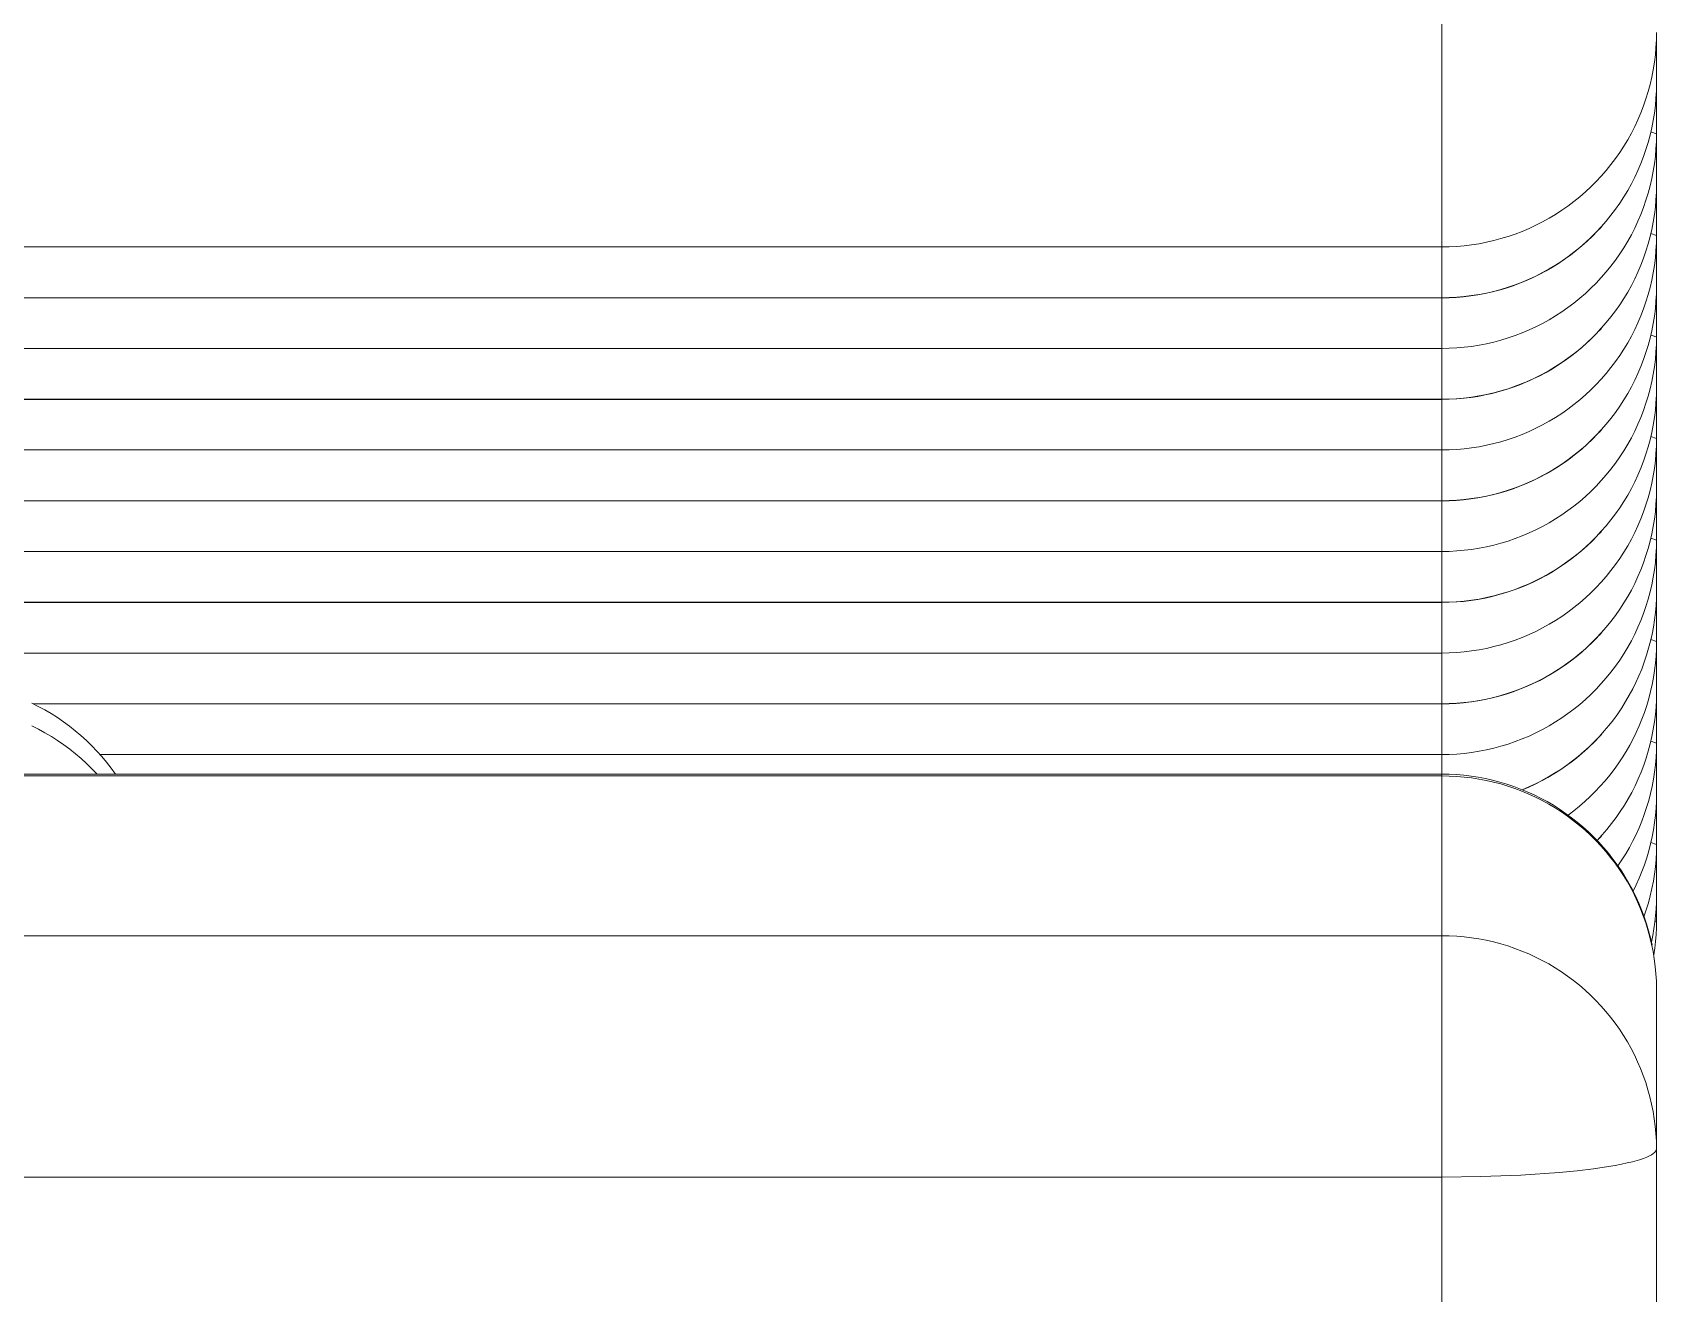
# Model space of a CAD drawing. Header units: inches. Extents: x -16 to 183, y -17 to 123.
# Drawn here: x 61.694 to 63.182, y 120.677 to 121.833 of the extents above; entities that cross this region are included whole.
import ezdxf

# ---------------------------------------------------------------- set-up
doc = ezdxf.new("R2010")
doc.units = ezdxf.units.IN
doc.layers.add('ZANO_R', color=7, linetype='Continuous', lineweight=0)

msp = doc.modelspace()

# ---------------------------------------------------------------- linework, layer by layer
at = {"layer": 'ZANO_R'}
for p, q in [((62.98564, 121.6365), (62.98564, 121.84149)), ((63.18237, 121.82631), (63.18201, 121.81945)), ((63.18249, 121.83318), (63.18237, 121.82631)), ((63.18249, 121.82881), (63.18249, 121.78663)), ((63.18141, 121.81261), (63.18057, 121.8058)), ((63.18201, 121.81945), (63.18141, 121.81261)), ((63.17949, 121.79901), (63.17818, 121.79227)), ((63.18057, 121.8058), (63.17949, 121.79901)), ((63.17485, 121.77895), (63.17284, 121.77238)), ((63.17663, 121.78558), (63.17485, 121.77895)), ((63.17818, 121.79227), (63.17663, 121.78558)), ((63.18237, 121.77976), (63.18201, 121.7729)), ((63.18249, 121.78663), (63.18237, 121.77976)), ((63.18249, 121.74026), (63.18249, 121.78226)), ((63.18249, 121.78198), (63.18249, 121.74026)), ((63.1706, 121.76589), (63.16813, 121.75948)), ((63.17284, 121.77238), (63.1706, 121.76589)), ((63.18141, 121.76606), (63.18057, 121.75925)), ((63.18201, 121.7729), (63.18141, 121.76606)), ((63.16545, 121.75316), (63.16254, 121.74693)), ((63.16813, 121.75948), (63.16545, 121.75316)), ((63.17949, 121.75246), (63.17818, 121.74572)), ((63.18057, 121.75925), (63.17949, 121.75246)), ((63.15609, 121.73481), (63.15255, 121.72892)), ((63.15942, 121.74082), (63.15609, 121.73481)), ((63.16254, 121.74693), (63.15942, 121.74082)), ((63.17663, 121.73903), (63.17485, 121.7324)), ((63.17818, 121.74572), (63.17663, 121.73903)), ((63.18249, 121.74008), (63.17735, 121.74197)), ((63.18249, 121.74008), (63.18237, 121.73321)), ((63.18249, 121.73571), (63.18249, 121.69353)), ((63.14881, 121.72317), (63.14486, 121.71754)), ((63.15255, 121.72892), (63.14881, 121.72317)), ((63.1706, 121.71934), (63.16813, 121.71293)), ((63.17284, 121.72583), (63.1706, 121.71934)), ((63.17485, 121.7324), (63.17284, 121.72583)), ((63.18141, 121.71951), (63.18057, 121.7127)), ((63.18201, 121.72635), (63.18141, 121.71951)), ((63.18237, 121.73321), (63.18201, 121.72635)), ((63.1364, 121.70672), (63.13189, 121.70154)), ((63.14073, 121.71206), (63.1364, 121.70672)), ((63.14486, 121.71754), (63.14073, 121.71206)), ((63.16545, 121.70661), (63.16254, 121.70038)), ((63.16813, 121.71293), (63.16545, 121.70661)), ((63.17949, 121.70591), (63.17818, 121.69917)), ((63.18057, 121.7127), (63.17949, 121.70591)), ((63.12235, 121.69167), (63.11733, 121.68699)), ((63.12721, 121.69652), (63.12235, 121.69167)), ((63.13189, 121.70154), (63.12721, 121.69652)), ((63.15942, 121.69427), (63.15609, 121.68826)), ((63.16254, 121.70038), (63.15942, 121.69427)), ((63.17663, 121.69248), (63.17485, 121.68585)), ((63.17818, 121.69917), (63.17663, 121.69248)), ((63.18249, 121.69353), (63.18237, 121.68666)), ((63.18249, 121.68916), (63.18249, 121.64716)), ((63.1068, 121.67816), (63.10131, 121.67403)), ((63.11214, 121.68248), (63.1068, 121.67816)), ((63.11733, 121.68699), (63.11214, 121.68248)), ((63.14881, 121.67662), (63.14486, 121.67099)), ((63.15255, 121.68237), (63.14881, 121.67662)), ((63.15609, 121.68826), (63.15255, 121.68237)), ((63.17284, 121.67928), (63.1706, 121.67279)), ((63.17485, 121.68585), (63.17284, 121.67928)), ((63.18201, 121.6798), (63.18141, 121.67296)), ((63.18237, 121.68666), (63.18201, 121.6798)), ((63.18249, 121.68888), (63.18249, 121.64716)), ((63.07803, 121.6595), (63.07191, 121.65638)), ((63.08404, 121.66282), (63.07803, 121.6595)), ((63.08992, 121.66636), (63.08404, 121.66282)), ((63.09569, 121.67009), (63.08992, 121.66636)), ((63.10131, 121.67403), (63.09569, 121.67009)), ((63.1364, 121.66017), (63.13189, 121.65499)), ((63.14073, 121.66551), (63.1364, 121.66017)), ((63.14486, 121.67099), (63.14073, 121.66551)), ((63.16545, 121.66006), (63.16254, 121.65383)), ((63.16813, 121.66638), (63.16545, 121.66006)), ((63.1706, 121.67279), (63.16813, 121.66638)), ((63.17949, 121.65936), (63.17818, 121.65262)), ((63.18057, 121.66615), (63.17949, 121.65936)), ((63.18141, 121.67296), (63.18057, 121.66615)), ((63.04645, 121.64611), (63.03988, 121.6441)), ((63.05294, 121.64834), (63.04645, 121.64611)), ((63.05936, 121.6508), (63.05294, 121.64834)), ((63.06568, 121.65348), (63.05936, 121.6508)), ((63.07191, 121.65638), (63.06568, 121.65348)), ((63.12235, 121.64512), (63.11733, 121.64044)), ((63.12379, 121.6464), (63.11897, 121.64181)), ((63.12721, 121.64997), (63.12235, 121.64512)), ((63.12845, 121.65115), (63.12379, 121.6464)), ((63.13189, 121.65499), (63.12721, 121.64997)), ((63.13191, 121.65489), (63.1298, 121.65258)), ((63.15942, 121.64772), (63.15609, 121.64171)), ((63.16254, 121.65383), (63.15942, 121.64772)), ((63.17663, 121.64593), (63.17485, 121.6393)), ((63.17818, 121.65262), (63.17663, 121.64593)), ((63.18249, 121.64698), (63.17735, 121.64887)), ((63.18249, 121.64698), (63.18237, 121.64011)), ((62.98564, 121.6365), (-7.48676, 121.6365)), ((62.99251, 121.63662), (62.98564, 121.6365)), ((62.98564, 121.58995), (62.98564, 121.6365)), ((62.99937, 121.63698), (62.99251, 121.63662)), ((63.00621, 121.63757), (62.99937, 121.63698)), ((63.01303, 121.63841), (63.00621, 121.63757)), ((63.01981, 121.63948), (63.01303, 121.63841)), ((63.02655, 121.64079), (63.01981, 121.63948)), ((63.03325, 121.64233), (63.02655, 121.64079)), ((63.03988, 121.6441), (63.03325, 121.64233)), ((63.1068, 121.63161), (63.10131, 121.62748)), ((63.10888, 121.63313), (63.10361, 121.62905)), ((63.11214, 121.63593), (63.1068, 121.63161)), ((63.114, 121.63738), (63.10888, 121.63313)), ((63.11733, 121.64044), (63.11214, 121.63593)), ((63.11897, 121.64181), (63.114, 121.63738)), ((63.14881, 121.63007), (63.14486, 121.62444)), ((63.15255, 121.63582), (63.14881, 121.63007)), ((63.15609, 121.64171), (63.15255, 121.63582)), ((63.17284, 121.63273), (63.1706, 121.62624)), ((63.17485, 121.6393), (63.17284, 121.63273)), ((63.18201, 121.63325), (63.18141, 121.62641)), ((63.18237, 121.64011), (63.18201, 121.63325)), ((63.18249, 121.64261), (63.18249, 121.60043)), ((63.08404, 121.61627), (63.07803, 121.61295)), ((63.08705, 121.61791), (63.08128, 121.61457)), ((63.08992, 121.61981), (63.08404, 121.61627)), ((63.09269, 121.62143), (63.08705, 121.61791)), ((63.09569, 121.62354), (63.08992, 121.61981)), ((63.09822, 121.62515), (63.09269, 121.62143)), ((63.10131, 121.62748), (63.09569, 121.62354)), ((63.10361, 121.62905), (63.09822, 121.62515)), ((63.14073, 121.61896), (63.1364, 121.61362)), ((63.14486, 121.62444), (63.14073, 121.61896)), ((63.16813, 121.61983), (63.16545, 121.61351)), ((63.1706, 121.62624), (63.16813, 121.61983)), ((63.18057, 121.6196), (63.17949, 121.61281)), ((63.18141, 121.62641), (63.18057, 121.6196)), ((63.05096, 121.60093), (63.04464, 121.59883)), ((63.05294, 121.60179), (63.04645, 121.59956)), ((63.0572, 121.60325), (63.05096, 121.60093)), ((63.05936, 121.60425), (63.05294, 121.60179)), ((63.06336, 121.60577), (63.0572, 121.60325)), ((63.06568, 121.60693), (63.05936, 121.60425)), ((63.06943, 121.6085), (63.06336, 121.60577)), ((63.07191, 121.60983), (63.06568, 121.60693)), ((63.07541, 121.61144), (63.06943, 121.6085)), ((63.07803, 121.61295), (63.07191, 121.60983)), ((63.08128, 121.61457), (63.07541, 121.61144)), ((63.12721, 121.60342), (63.12235, 121.59857)), ((63.13189, 121.60844), (63.12721, 121.60342)), ((63.1364, 121.61362), (63.13189, 121.60844)), ((63.15942, 121.60117), (63.15609, 121.59516)), ((63.16254, 121.60728), (63.15942, 121.60117)), ((63.16545, 121.61351), (63.16254, 121.60728)), ((63.17818, 121.60607), (63.17663, 121.59938)), ((63.17949, 121.61281), (63.17818, 121.60607)), ((63.18249, 121.60043), (63.18237, 121.59356)), ((60.82029, 121.58995), (62.98564, 121.58995)), ((62.98564, 121.58978), (60.82029, 121.58978)), ((62.99251, 121.59007), (62.98564, 121.58995)), ((62.98564, 121.58995), (62.98564, 121.58984)), ((62.9923, 121.58989), (62.98564, 121.58978)), ((62.98564, 121.5434), (62.98564, 121.58984)), ((62.99895, 121.59023), (62.9923, 121.58989)), ((62.99937, 121.59043), (62.99251, 121.59007)), ((63.00558, 121.59079), (62.99895, 121.59023)), ((63.00621, 121.59102), (62.99937, 121.59043)), ((63.01219, 121.59158), (63.00558, 121.59079)), ((63.01303, 121.59186), (63.00621, 121.59102)), ((63.01877, 121.59259), (63.01219, 121.59158)), ((63.01981, 121.59293), (63.01303, 121.59186)), ((63.02532, 121.59382), (63.01877, 121.59259)), ((63.02655, 121.59424), (63.01981, 121.59293)), ((63.03181, 121.59527), (63.02532, 121.59382)), ((63.03325, 121.59578), (63.02655, 121.59424)), ((63.03826, 121.59694), (63.03181, 121.59527)), ((63.03988, 121.59755), (63.03325, 121.59578)), ((63.04464, 121.59883), (63.03826, 121.59694)), ((63.04645, 121.59956), (63.03988, 121.59755)), ((63.1068, 121.58506), (63.10131, 121.58093)), ((63.11214, 121.58938), (63.1068, 121.58506)), ((63.11733, 121.59389), (63.11214, 121.58938)), ((63.12235, 121.59857), (63.11733, 121.59389)), ((63.15255, 121.58927), (63.14881, 121.58352)), ((63.15609, 121.59516), (63.15255, 121.58927)), ((63.17284, 121.58618), (63.1706, 121.57969)), ((63.17485, 121.59275), (63.17284, 121.58618)), ((63.17663, 121.59938), (63.17485, 121.59275)), ((63.18201, 121.5867), (63.18141, 121.57986)), ((63.18237, 121.59356), (63.18201, 121.5867)), ((63.18249, 121.59606), (63.18249, 121.55406)), ((63.18249, 121.59578), (63.18249, 121.55406)), ((63.08992, 121.57326), (63.08404, 121.56972)), ((63.09569, 121.57699), (63.08992, 121.57326)), ((63.10131, 121.58093), (63.09569, 121.57699)), ((63.14073, 121.57241), (63.1364, 121.56707)), ((63.14486, 121.57789), (63.14073, 121.57241)), ((63.14881, 121.58352), (63.14486, 121.57789)), ((63.16813, 121.57328), (63.16545, 121.56696)), ((63.1706, 121.57969), (63.16813, 121.57328)), ((63.18057, 121.57305), (63.17949, 121.56626)), ((63.18141, 121.57986), (63.18057, 121.57305)), ((63.05294, 121.55524), (63.04645, 121.55301)), ((63.05936, 121.5577), (63.05294, 121.55524)), ((63.06568, 121.56038), (63.05936, 121.5577)), ((63.07191, 121.56328), (63.06568, 121.56038)), ((63.07803, 121.5664), (63.07191, 121.56328)), ((63.08404, 121.56972), (63.07803, 121.5664)), ((63.12721, 121.55687), (63.12235, 121.55202)), ((63.12845, 121.55805), (63.12379, 121.5533)), ((63.13189, 121.56189), (63.12721, 121.55687)), ((63.13191, 121.56179), (63.1298, 121.55948)), ((63.1364, 121.56707), (63.13189, 121.56189)), ((63.16254, 121.56073), (63.15942, 121.55462)), ((63.16545, 121.56696), (63.16254, 121.56073)), ((63.17818, 121.55952), (63.17663, 121.55283)), ((63.18249, 121.55388), (63.17735, 121.55577)), ((63.17949, 121.56626), (63.17818, 121.55952)), ((62.98564, 121.5434), (60.82029, 121.5434)), ((62.99251, 121.54352), (62.98564, 121.5434)), ((62.98564, 121.49686), (62.98564, 121.5434)), ((62.99937, 121.54388), (62.99251, 121.54352)), ((63.00621, 121.54447), (62.99937, 121.54388)), ((63.01303, 121.54531), (63.00621, 121.54447)), ((63.01981, 121.54638), (63.01303, 121.54531)), ((63.02655, 121.54769), (63.01981, 121.54638)), ((63.03325, 121.54923), (63.02655, 121.54769)), ((63.03988, 121.551), (63.03325, 121.54923)), ((63.04645, 121.55301), (63.03988, 121.551)), ((63.11214, 121.54283), (63.1068, 121.53851)), ((63.114, 121.54428), (63.10888, 121.54003)), ((63.11733, 121.54734), (63.11214, 121.54283)), ((63.11897, 121.54871), (63.114, 121.54428)), ((63.12235, 121.55202), (63.11733, 121.54734)), ((63.12379, 121.5533), (63.11897, 121.54871)), ((63.15255, 121.54272), (63.14881, 121.53697)), ((63.15609, 121.54861), (63.15255, 121.54272)), ((63.15942, 121.55462), (63.15609, 121.54861)), ((63.17485, 121.5462), (63.17284, 121.53963)), ((63.17663, 121.55283), (63.17485, 121.5462)), ((63.18201, 121.54015), (63.18141, 121.53331)), ((63.18237, 121.54701), (63.18201, 121.54015)), ((63.18249, 121.55388), (63.18237, 121.54701)), ((63.18249, 121.54951), (63.18249, 121.50733)), ((63.08992, 121.52671), (63.08404, 121.52317)), ((63.09269, 121.52833), (63.08705, 121.52481)), ((63.09569, 121.53044), (63.08992, 121.52671)), ((63.09822, 121.53205), (63.09269, 121.52833)), ((63.10131, 121.53438), (63.09569, 121.53044)), ((63.10361, 121.53595), (63.09822, 121.53205)), ((63.1068, 121.53851), (63.10131, 121.53438)), ((63.10888, 121.54003), (63.10361, 121.53595)), ((63.14073, 121.52586), (63.1364, 121.52052)), ((63.14486, 121.53134), (63.14073, 121.52586)), ((63.14881, 121.53697), (63.14486, 121.53134)), ((63.16813, 121.52673), (63.16545, 121.52041)), ((63.1706, 121.53314), (63.16813, 121.52673)), ((63.17284, 121.53963), (63.1706, 121.53314)), ((63.18057, 121.5265), (63.17949, 121.51971)), ((63.18141, 121.53331), (63.18057, 121.5265)), ((63.05936, 121.51115), (63.05294, 121.50869)), ((63.06336, 121.51267), (63.0572, 121.51015)), ((63.06568, 121.51383), (63.05936, 121.51115)), ((63.06943, 121.5154), (63.06336, 121.51267)), ((63.07191, 121.51673), (63.06568, 121.51383)), ((63.07541, 121.51834), (63.06943, 121.5154)), ((63.07803, 121.51985), (63.07191, 121.51673)), ((63.08128, 121.52147), (63.07541, 121.51834)), ((63.08404, 121.52317), (63.07803, 121.51985)), ((63.08705, 121.52481), (63.08128, 121.52147)), ((63.13189, 121.51534), (63.12721, 121.51032)), ((63.1364, 121.52052), (63.13189, 121.51534)), ((63.16254, 121.51418), (63.15942, 121.50807)), ((63.16545, 121.52041), (63.16254, 121.51418)), ((63.17818, 121.51297), (63.17663, 121.50628)), ((63.17949, 121.51971), (63.17818, 121.51297)), ((60.82029, 121.49686), (62.98564, 121.49686)), ((62.98564, 121.49668), (60.82029, 121.49668)), ((62.99251, 121.49697), (62.98564, 121.49686)), ((62.98564, 121.49686), (62.98564, 121.49674)), ((62.9923, 121.49679), (62.98564, 121.49668)), ((62.98564, 121.45031), (62.98564, 121.49674)), ((62.99895, 121.49713), (62.9923, 121.49679)), ((62.99937, 121.49733), (62.99251, 121.49697)), ((63.00558, 121.49769), (62.99895, 121.49713)), ((63.00621, 121.49792), (62.99937, 121.49733)), ((63.01219, 121.49848), (63.00558, 121.49769)), ((63.01303, 121.49876), (63.00621, 121.49792)), ((63.01877, 121.49949), (63.01219, 121.49848)), ((63.01981, 121.49983), (63.01303, 121.49876)), ((63.02532, 121.50072), (63.01877, 121.49949)), ((63.02655, 121.50114), (63.01981, 121.49983)), ((63.03181, 121.50217), (63.02532, 121.50072)), ((63.03325, 121.50268), (63.02655, 121.50114)), ((63.03826, 121.50384), (63.03181, 121.50217)), ((63.03988, 121.50445), (63.03325, 121.50268)), ((63.04464, 121.50573), (63.03826, 121.50384)), ((63.04645, 121.50646), (63.03988, 121.50445)), ((63.05096, 121.50783), (63.04464, 121.50573)), ((63.05294, 121.50869), (63.04645, 121.50646)), ((63.0572, 121.51015), (63.05096, 121.50783)), ((63.11214, 121.49628), (63.1068, 121.49196)), ((63.11733, 121.50079), (63.11214, 121.49628)), ((63.12235, 121.50547), (63.11733, 121.50079)), ((63.12721, 121.51032), (63.12235, 121.50547)), ((63.15255, 121.49618), (63.14881, 121.49042)), ((63.15609, 121.50206), (63.15255, 121.49618)), ((63.15942, 121.50807), (63.15609, 121.50206)), ((63.17485, 121.49965), (63.17284, 121.49308)), ((63.17663, 121.50628), (63.17485, 121.49965)), ((63.18237, 121.50046), (63.18201, 121.4936)), ((63.18249, 121.50733), (63.18237, 121.50046)), ((63.18249, 121.50296), (63.18249, 121.46096)), ((63.18249, 121.50268), (63.18249, 121.46096)), ((63.09569, 121.4839), (63.08992, 121.48016)), ((63.10131, 121.48783), (63.09569, 121.4839)), ((63.1068, 121.49196), (63.10131, 121.48783)), ((63.14486, 121.48479), (63.14073, 121.47931)), ((63.14881, 121.49042), (63.14486, 121.48479)), ((63.1706, 121.48659), (63.16813, 121.48018)), ((63.17284, 121.49308), (63.1706, 121.48659)), ((63.18141, 121.48676), (63.18057, 121.47995)), ((63.18201, 121.4936), (63.18141, 121.48676)), ((63.06568, 121.46728), (63.05936, 121.4646)), ((63.07191, 121.47018), (63.06568, 121.46728)), ((63.07803, 121.4733), (63.07191, 121.47018)), ((63.08404, 121.47662), (63.07803, 121.4733)), ((63.08992, 121.48016), (63.08404, 121.47662)), ((63.13189, 121.46879), (63.12721, 121.46377)), ((63.13191, 121.46869), (63.1298, 121.46638)), ((63.1364, 121.47397), (63.13189, 121.46879)), ((63.14073, 121.47931), (63.1364, 121.47397)), ((63.16254, 121.46763), (63.15942, 121.46152)), ((63.16545, 121.47386), (63.16254, 121.46763)), ((63.16813, 121.48018), (63.16545, 121.47386)), ((63.17818, 121.46642), (63.17663, 121.45973)), ((63.17949, 121.47316), (63.17818, 121.46642)), ((63.18057, 121.47995), (63.17949, 121.47316)), ((63.00621, 121.45137), (62.99937, 121.45078)), ((63.01303, 121.45221), (63.00621, 121.45137)), ((63.01981, 121.45328), (63.01303, 121.45221)), ((63.02655, 121.45459), (63.01981, 121.45328)), ((63.03325, 121.45613), (63.02655, 121.45459)), ((63.03988, 121.4579), (63.03325, 121.45613)), ((63.04645, 121.45991), (63.03988, 121.4579)), ((63.05294, 121.46214), (63.04645, 121.45991)), ((63.05936, 121.4646), (63.05294, 121.46214)), ((63.114, 121.45118), (63.10888, 121.44693)), ((63.11733, 121.45424), (63.11214, 121.44973)), ((63.11897, 121.45561), (63.114, 121.45118)), ((63.12235, 121.45892), (63.11733, 121.45424)), ((63.12379, 121.4602), (63.11897, 121.45561)), ((63.12721, 121.46377), (63.12235, 121.45892)), ((63.12845, 121.46495), (63.12379, 121.4602)), ((63.15609, 121.45551), (63.15255, 121.44963)), ((63.15942, 121.46152), (63.15609, 121.45551)), ((63.17485, 121.4531), (63.17284, 121.44653)), ((63.17663, 121.45973), (63.17485, 121.4531)), ((63.18249, 121.46078), (63.17735, 121.46267)), ((63.18237, 121.45391), (63.18201, 121.44705)), ((63.18249, 121.46078), (63.18237, 121.45391)), ((63.18249, 121.45641), (63.18249, 121.41423)), ((62.98564, 121.45031), (60.82029, 121.45031)), ((62.99251, 121.45042), (62.98564, 121.45031)), ((62.98564, 121.40376), (62.98564, 121.45031)), ((62.99937, 121.45078), (62.99251, 121.45042)), ((63.09569, 121.43735), (63.08992, 121.43361)), ((63.09822, 121.43895), (63.09269, 121.43523)), ((63.10131, 121.44128), (63.09569, 121.43735)), ((63.10361, 121.44285), (63.09822, 121.43895)), ((63.1068, 121.44541), (63.10131, 121.44128)), ((63.10888, 121.44693), (63.10361, 121.44285)), ((63.11214, 121.44973), (63.1068, 121.44541)), ((63.14486, 121.43824), (63.14073, 121.43276)), ((63.14881, 121.44387), (63.14486, 121.43824)), ((63.15255, 121.44963), (63.14881, 121.44387)), ((63.1706, 121.44004), (63.16813, 121.43363)), ((63.17284, 121.44653), (63.1706, 121.44004)), ((63.18141, 121.44021), (63.18057, 121.4334)), ((63.18201, 121.44705), (63.18141, 121.44021)), ((63.06943, 121.4223), (63.06336, 121.41957)), ((63.07191, 121.42363), (63.06568, 121.42073)), ((63.07541, 121.42524), (63.06943, 121.4223)), ((63.07803, 121.42675), (63.07191, 121.42363)), ((63.08128, 121.42837), (63.07541, 121.42524)), ((63.08404, 121.43007), (63.07803, 121.42675)), ((63.08705, 121.43171), (63.08128, 121.42837)), ((63.08992, 121.43361), (63.08404, 121.43007)), ((63.09269, 121.43523), (63.08705, 121.43171)), ((63.13189, 121.42224), (63.12721, 121.41722)), ((63.1364, 121.42742), (63.13189, 121.42224)), ((63.14073, 121.43276), (63.1364, 121.42742)), ((63.16254, 121.42108), (63.15942, 121.41497)), ((63.16545, 121.42731), (63.16254, 121.42108)), ((63.16813, 121.43363), (63.16545, 121.42731)), ((63.17949, 121.42661), (63.17818, 121.41987)), ((63.18057, 121.4334), (63.17949, 121.42661)), ((63.01877, 121.40639), (63.01219, 121.40538)), ((63.01981, 121.40673), (63.01303, 121.40566)), ((63.02532, 121.40762), (63.01877, 121.40639)), ((63.02655, 121.40804), (63.01981, 121.40673)), ((63.03181, 121.40907), (63.02532, 121.40762)), ((63.03325, 121.40958), (63.02655, 121.40804)), ((63.03826, 121.41074), (63.03181, 121.40907)), ((63.03988, 121.41135), (63.03325, 121.40958)), ((63.04464, 121.41263), (63.03826, 121.41074)), ((63.04645, 121.41336), (63.03988, 121.41135)), ((63.05096, 121.41473), (63.04464, 121.41263)), ((63.05294, 121.41559), (63.04645, 121.41336)), ((63.0572, 121.41705), (63.05096, 121.41473)), ((63.05936, 121.41805), (63.05294, 121.41559)), ((63.06336, 121.41957), (63.0572, 121.41705)), ((63.06568, 121.42073), (63.05936, 121.41805)), ((63.11733, 121.40769), (63.11214, 121.40318)), ((63.12235, 121.41237), (63.11733, 121.40769)), ((63.12721, 121.41722), (63.12235, 121.41237)), ((63.15609, 121.40896), (63.15255, 121.40308)), ((63.15942, 121.41497), (63.15609, 121.40896)), ((63.17485, 121.40655), (63.17284, 121.39998)), ((63.17663, 121.41318), (63.17485, 121.40655)), ((63.17818, 121.41987), (63.17663, 121.41318)), ((63.18237, 121.40736), (63.18201, 121.4005)), ((63.18249, 121.41423), (63.18237, 121.40736)), ((63.18249, 121.40986), (63.18249, 121.37855)), ((63.18249, 121.40958), (63.18249, 121.37855)), ((60.82029, 121.40376), (62.98564, 121.40376)), ((62.98564, 121.40358), (60.82029, 121.40358)), ((62.99251, 121.40387), (62.98564, 121.40376)), ((62.98564, 121.40376), (62.98564, 121.40362)), ((62.9923, 121.40369), (62.98564, 121.40358)), ((62.98564, 121.35721), (62.98564, 121.40362)), ((62.99895, 121.40403), (62.9923, 121.40369)), ((62.99937, 121.40423), (62.99251, 121.40387)), ((63.00558, 121.40459), (62.99895, 121.40403)), ((63.00621, 121.40482), (62.99937, 121.40423)), ((63.01219, 121.40538), (63.00558, 121.40459)), ((63.01303, 121.40566), (63.00621, 121.40482)), ((63.10131, 121.39473), (63.09569, 121.3908)), ((63.1068, 121.39886), (63.10131, 121.39473)), ((63.11214, 121.40318), (63.1068, 121.39886)), ((63.14486, 121.39169), (63.14073, 121.38621)), ((63.14881, 121.39732), (63.14486, 121.39169)), ((63.15255, 121.40308), (63.14881, 121.39732)), ((63.1706, 121.39349), (63.16813, 121.38708)), ((63.17284, 121.39998), (63.1706, 121.39349)), ((63.18141, 121.39366), (63.18057, 121.38685)), ((63.18201, 121.4005), (63.18141, 121.39366)), ((63.07191, 121.37708), (63.06568, 121.37418)), ((63.07803, 121.3802), (63.07191, 121.37708)), ((63.08404, 121.38352), (63.07803, 121.3802)), ((63.08992, 121.38706), (63.08404, 121.38352)), ((63.09569, 121.3908), (63.08992, 121.38706)), ((63.1364, 121.38087), (63.13189, 121.37569)), ((63.14073, 121.38621), (63.1364, 121.38087)), ((63.16545, 121.38076), (63.16254, 121.37453)), ((63.16813, 121.38708), (63.16545, 121.38076)), ((63.17949, 121.38006), (63.17818, 121.37332)), ((63.18057, 121.38685), (63.17949, 121.38006)), ((63.18249, 121.36786), (63.18249, 121.37855)), ((63.03325, 121.36303), (63.02655, 121.36149)), ((63.03988, 121.3648), (63.03325, 121.36303)), ((63.04645, 121.36681), (63.03988, 121.3648)), ((63.05294, 121.36904), (63.04645, 121.36681)), ((63.05936, 121.3715), (63.05294, 121.36904)), ((63.06568, 121.37418), (63.05936, 121.3715)), ((63.11897, 121.36251), (63.114, 121.35808)), ((63.12235, 121.36582), (63.11733, 121.36114)), ((63.12379, 121.3671), (63.11897, 121.36251)), ((63.12721, 121.37067), (63.12235, 121.36582)), ((63.12845, 121.37185), (63.12379, 121.3671)), ((63.13189, 121.37569), (63.12721, 121.37067)), ((63.13191, 121.37559), (63.1298, 121.37328)), ((63.15609, 121.36241), (63.15255, 121.35653)), ((63.15942, 121.36842), (63.15609, 121.36241)), ((63.16254, 121.37453), (63.15942, 121.36842)), ((63.17663, 121.36663), (63.17485, 121.36)), ((63.17818, 121.37332), (63.17663, 121.36663)), ((63.18249, 121.36768), (63.17735, 121.36957)), ((63.18249, 121.36768), (63.18237, 121.36081)), ((63.18249, 121.36331), (63.18249, 121.32113)), ((62.98564, 121.35721), (60.82029, 121.35721)), ((62.99251, 121.35732), (62.98564, 121.35721)), ((62.98564, 121.31066), (62.98564, 121.35721)), ((62.99937, 121.35768), (62.99251, 121.35732)), ((63.00621, 121.35827), (62.99937, 121.35768)), ((63.01303, 121.35911), (63.00621, 121.35827)), ((63.01981, 121.36018), (63.01303, 121.35911)), ((63.02655, 121.36149), (63.01981, 121.36018)), ((63.10131, 121.34818), (63.09569, 121.34425)), ((63.10361, 121.34975), (63.09822, 121.34585)), ((63.1068, 121.35231), (63.10131, 121.34818)), ((63.10888, 121.35383), (63.10361, 121.34975)), ((63.11214, 121.35663), (63.1068, 121.35231)), ((63.114, 121.35808), (63.10888, 121.35383)), ((63.11733, 121.36114), (63.11214, 121.35663)), ((63.14881, 121.35077), (63.14486, 121.34514)), ((63.15255, 121.35653), (63.14881, 121.35077)), ((63.1706, 121.34694), (63.16813, 121.34053)), ((63.17284, 121.35343), (63.1706, 121.34694)), ((63.17485, 121.36), (63.17284, 121.35343)), ((63.18141, 121.34711), (63.18057, 121.3403)), ((63.18201, 121.35396), (63.18141, 121.34711)), ((63.18237, 121.36081), (63.18201, 121.35396)), ((63.07541, 121.33214), (63.06943, 121.3292)), ((63.07803, 121.33365), (63.07191, 121.33053)), ((63.08128, 121.33527), (63.07541, 121.33214)), ((63.08404, 121.33697), (63.07803, 121.33365)), ((63.08705, 121.33861), (63.08128, 121.33527)), ((63.08992, 121.34051), (63.08404, 121.33697)), ((63.09269, 121.34213), (63.08705, 121.33861)), ((63.09569, 121.34425), (63.08992, 121.34051)), ((63.09822, 121.34585), (63.09269, 121.34213)), ((63.1364, 121.33432), (63.13189, 121.32914)), ((63.14073, 121.33966), (63.1364, 121.33432)), ((63.14486, 121.34514), (63.14073, 121.33966)), ((63.16545, 121.33421), (63.16254, 121.32798)), ((63.16813, 121.34053), (63.16545, 121.33421)), ((63.17949, 121.33351), (63.17818, 121.32677)), ((63.18057, 121.3403), (63.17949, 121.33351)), ((63.03826, 121.31764), (63.03181, 121.31597)), ((63.03988, 121.31825), (63.03325, 121.31648)), ((63.04464, 121.31953), (63.03826, 121.31764)), ((63.04645, 121.32026), (63.03988, 121.31825)), ((63.05096, 121.32163), (63.04464, 121.31953)), ((63.05294, 121.32249), (63.04645, 121.32026)), ((63.0572, 121.32395), (63.05096, 121.32163)), ((63.05936, 121.32495), (63.05294, 121.32249)), ((63.06336, 121.32647), (63.0572, 121.32395)), ((63.06568, 121.32763), (63.05936, 121.32495)), ((63.06943, 121.3292), (63.06336, 121.32647)), ((63.07191, 121.33053), (63.06568, 121.32763)), ((63.12235, 121.31927), (63.11733, 121.31459)), ((63.12721, 121.32412), (63.12235, 121.31927)), ((63.13189, 121.32914), (63.12721, 121.32412)), ((63.15942, 121.32187), (63.15609, 121.31586)), ((63.16254, 121.32798), (63.15942, 121.32187)), ((63.17663, 121.32008), (63.17485, 121.31345)), ((63.17818, 121.32677), (63.17663, 121.32008)), ((63.18249, 121.32113), (63.18238, 121.31446)), ((60.82029, 121.31066), (62.98564, 121.31066)), ((62.98564, 121.31048), (60.82029, 121.31048)), ((62.99251, 121.31077), (62.98564, 121.31066)), ((62.98564, 121.31066), (62.98564, 121.31052)), ((62.9923, 121.31059), (62.98564, 121.31048)), ((62.98564, 121.26411), (62.98564, 121.31052)), ((62.99895, 121.31093), (62.9923, 121.31059)), ((62.99937, 121.31113), (62.99251, 121.31077)), ((63.00558, 121.31149), (62.99895, 121.31093)), ((63.00621, 121.31172), (62.99937, 121.31113)), ((63.01219, 121.31228), (63.00558, 121.31149)), ((63.01303, 121.31256), (63.00621, 121.31172)), ((63.01877, 121.31329), (63.01219, 121.31228)), ((63.01981, 121.31363), (63.01303, 121.31256)), ((63.02532, 121.31452), (63.01877, 121.31329)), ((63.02655, 121.31494), (63.01981, 121.31363)), ((63.03181, 121.31597), (63.02532, 121.31452)), ((63.03325, 121.31648), (63.02655, 121.31494)), ((63.1068, 121.30576), (63.10131, 121.30163)), ((63.11214, 121.31008), (63.1068, 121.30576)), ((63.11733, 121.31459), (63.11214, 121.31008)), ((63.14881, 121.30422), (63.14486, 121.29859)), ((63.15255, 121.30998), (63.14881, 121.30422)), ((63.15609, 121.31586), (63.15255, 121.30998)), ((63.17284, 121.30688), (63.1706, 121.30039)), ((63.17485, 121.31345), (63.17284, 121.30688)), ((63.18204, 121.3078), (63.18147, 121.30115)), ((63.18238, 121.31446), (63.18204, 121.3078)), ((63.18249, 121.27476), (63.18249, 121.31676)), ((63.07803, 121.2871), (63.07191, 121.28398)), ((63.08404, 121.29042), (63.07803, 121.2871)), ((63.08992, 121.29396), (63.08404, 121.29042)), ((63.09569, 121.2977), (63.08992, 121.29396)), ((63.10131, 121.30163), (63.09569, 121.2977)), ((63.1364, 121.28777), (63.13189, 121.28259)), ((63.14073, 121.29311), (63.1364, 121.28777)), ((63.14486, 121.29859), (63.14073, 121.29311)), ((63.16545, 121.28766), (63.16254, 121.28143)), ((63.16813, 121.29398), (63.16545, 121.28766)), ((63.1706, 121.30039), (63.16813, 121.29398)), ((63.17966, 121.28793), (63.17842, 121.28138)), ((63.18068, 121.29453), (63.17966, 121.28793)), ((63.18147, 121.30115), (63.18068, 121.29453)), ((63.04645, 121.27371), (63.03988, 121.2717)), ((63.05294, 121.27594), (63.04645, 121.27371)), ((63.05936, 121.2784), (63.05294, 121.27594)), ((63.06568, 121.28108), (63.05936, 121.2784)), ((63.07191, 121.28398), (63.06568, 121.28108)), ((63.12235, 121.27272), (63.11733, 121.26804)), ((63.12379, 121.274), (63.11897, 121.26941)), ((63.12721, 121.27757), (63.12235, 121.27272)), ((63.12845, 121.27875), (63.12379, 121.274)), ((63.13189, 121.28259), (63.12721, 121.27757)), ((63.13191, 121.28249), (63.1298, 121.28018)), ((63.15942, 121.27532), (63.15609, 121.26931)), ((63.16254, 121.28143), (63.15942, 121.27532)), ((63.17696, 121.27487), (63.17528, 121.26841)), ((63.17842, 121.28138), (63.17696, 121.27487)), ((63.18249, 121.27458), (63.17735, 121.27647)), ((63.18249, 121.27458), (63.18238, 121.26796)), ((62.98564, 121.26411), (60.82029, 121.26411)), ((62.99251, 121.26422), (62.98564, 121.26411)), ((62.98564, 121.21756), (62.98564, 121.26411)), ((62.99937, 121.26458), (62.99251, 121.26422)), ((63.00621, 121.26517), (62.99937, 121.26458)), ((63.01303, 121.26601), (63.00621, 121.26517)), ((63.01981, 121.26708), (63.01303, 121.26601)), ((63.02655, 121.26839), (63.01981, 121.26708)), ((63.03325, 121.26993), (63.02655, 121.26839)), ((63.03988, 121.2717), (63.03325, 121.26993)), ((63.1068, 121.25921), (63.10131, 121.25508)), ((63.10888, 121.26073), (63.10361, 121.25665)), ((63.11214, 121.26353), (63.1068, 121.25921)), ((63.114, 121.26498), (63.10888, 121.26073)), ((63.11733, 121.26804), (63.11214, 121.26353)), ((63.11897, 121.26941), (63.114, 121.26498)), ((63.14881, 121.25767), (63.14486, 121.25204)), ((63.15255, 121.26343), (63.14881, 121.25767)), ((63.15609, 121.26931), (63.15255, 121.26343)), ((63.17338, 121.26202), (63.17127, 121.25569)), ((63.17528, 121.26841), (63.17338, 121.26202)), ((63.18205, 121.26135), (63.18149, 121.25475)), ((63.18238, 121.26796), (63.18205, 121.26135)), ((63.18249, 121.27022), (63.18249, 121.22803)), ((63.08404, 121.24387), (63.07803, 121.24055)), ((63.08705, 121.24551), (63.08128, 121.24217)), ((63.08992, 121.24741), (63.08404, 121.24387)), ((63.09269, 121.24903), (63.08705, 121.24551)), ((63.09569, 121.25115), (63.08992, 121.24741)), ((63.09822, 121.25275), (63.09269, 121.24903)), ((63.10131, 121.25508), (63.09569, 121.25115)), ((63.10361, 121.25665), (63.09822, 121.25275)), ((63.14073, 121.24656), (63.1364, 121.24122)), ((63.14486, 121.25204), (63.14073, 121.24656)), ((63.1664, 121.24327), (63.16366, 121.23719)), ((63.16894, 121.24944), (63.1664, 121.24327)), ((63.17127, 121.25569), (63.16894, 121.24944)), ((63.18071, 121.24818), (63.17971, 121.24163)), ((63.18149, 121.25475), (63.18071, 121.24818)), ((63.05096, 121.22853), (63.04464, 121.22643)), ((63.05294, 121.22939), (63.04645, 121.22716)), ((63.0572, 121.23085), (63.05096, 121.22853)), ((63.05936, 121.23185), (63.05294, 121.22939)), ((63.06336, 121.23337), (63.0572, 121.23085)), ((63.06568, 121.23453), (63.05936, 121.23185)), ((63.06943, 121.2361), (63.06336, 121.23337)), ((63.07191, 121.23743), (63.06568, 121.23453)), ((63.07541, 121.23904), (63.06943, 121.2361)), ((63.07803, 121.24055), (63.07191, 121.23743)), ((63.08128, 121.24217), (63.07541, 121.23904)), ((63.12721, 121.23102), (63.12235, 121.22617)), ((63.13189, 121.23604), (63.12721, 121.23102)), ((63.1364, 121.24122), (63.13189, 121.23604)), ((63.16071, 121.2312), (63.15756, 121.22532)), ((63.16366, 121.23719), (63.16071, 121.2312)), ((63.17705, 121.22867), (63.1754, 121.22226)), ((63.17849, 121.23513), (63.17705, 121.22867)), ((63.17971, 121.24163), (63.17849, 121.23513)), ((63.18249, 121.22803), (63.18237, 121.22122)), ((61.69302, 121.21821), (61.69909, 121.21518)), ((61.69437, 121.21756), (62.98564, 121.21756)), ((62.98564, 121.21738), (61.69473, 121.21738)), ((61.69909, 121.21518), (61.70505, 121.21194)), ((62.99251, 121.21767), (62.98564, 121.21756)), ((62.98564, 121.21756), (62.98564, 121.21742)), ((62.9923, 121.21749), (62.98564, 121.21738)), ((62.98564, 121.17101), (62.98564, 121.21742)), ((62.99895, 121.21783), (62.9923, 121.21749)), ((62.99937, 121.21803), (62.99251, 121.21767)), ((63.00558, 121.21839), (62.99895, 121.21783)), ((63.00621, 121.21862), (62.99937, 121.21803)), ((63.01219, 121.21918), (63.00558, 121.21839)), ((63.01303, 121.21946), (63.00621, 121.21862)), ((63.01877, 121.22019), (63.01219, 121.21918)), ((63.01981, 121.22053), (63.01303, 121.21946)), ((63.02532, 121.22142), (63.01877, 121.22019)), ((63.02655, 121.22184), (63.01981, 121.22053)), ((63.03181, 121.22287), (63.02532, 121.22142)), ((63.03325, 121.22338), (63.02655, 121.22184)), ((63.03826, 121.22454), (63.03181, 121.22287)), ((63.03988, 121.22515), (63.03325, 121.22338)), ((63.04464, 121.22643), (63.03826, 121.22454)), ((63.04645, 121.22716), (63.03988, 121.22515)), ((63.1068, 121.21266), (63.10131, 121.20853)), ((63.11214, 121.21698), (63.1068, 121.21266)), ((63.11733, 121.22149), (63.11214, 121.21698)), ((63.12235, 121.22617), (63.11733, 121.22149)), ((63.15066, 121.2139), (63.14693, 121.20837)), ((63.15421, 121.21955), (63.15066, 121.2139)), ((63.15756, 121.22532), (63.15421, 121.21955)), ((63.17353, 121.21591), (63.17144, 121.20962)), ((63.1754, 121.22226), (63.17353, 121.21591)), ((63.18202, 121.21441), (63.18143, 121.20762)), ((63.18237, 121.22122), (63.18202, 121.21441)), ((63.18249, 121.18167), (63.18249, 121.22367)), ((63.18249, 121.22338), (63.18249, 121.18167)), ((61.70505, 121.21194), (61.7109, 121.2085)), ((61.7109, 121.2085), (61.71663, 121.20487)), ((61.71663, 121.20487), (61.72223, 121.20103)), ((61.72223, 121.20103), (61.72769, 121.19701)), ((63.08992, 121.20086), (63.08404, 121.19732)), ((63.09569, 121.2046), (63.08992, 121.20086)), ((63.10131, 121.20853), (63.09569, 121.2046)), ((63.14301, 121.20297), (63.13891, 121.19771)), ((63.14693, 121.20837), (63.14301, 121.20297)), ((63.16915, 121.20341), (63.16665, 121.19728)), ((63.17144, 121.20962), (63.16915, 121.20341)), ((63.1806, 121.20085), (63.17954, 121.19412)), ((63.18143, 121.20762), (63.1806, 121.20085)), ((61.69315, 121.1972), (61.69923, 121.19416)), ((61.69923, 121.19416), (61.7052, 121.19091)), ((61.7052, 121.19091), (61.71106, 121.18747)), ((61.71106, 121.18747), (61.71679, 121.18382)), ((61.71679, 121.18382), (61.7224, 121.17998)), ((61.72769, 121.19701), (61.73301, 121.1928)), ((61.73301, 121.1928), (61.73819, 121.18841)), ((61.73819, 121.18841), (61.74321, 121.18385)), ((61.74321, 121.18385), (61.74807, 121.17911)), ((63.05936, 121.1853), (63.05294, 121.18284)), ((63.06568, 121.18798), (63.05936, 121.1853)), ((63.07191, 121.19088), (63.06568, 121.18798)), ((63.07803, 121.194), (63.07191, 121.19088)), ((63.08404, 121.19732), (63.07803, 121.194)), ((63.12845, 121.18565), (63.12393, 121.18104)), ((63.13019, 121.18761), (63.12558, 121.18279)), ((63.13191, 121.18939), (63.1298, 121.18708)), ((63.13464, 121.19259), (63.13019, 121.18761)), ((63.13891, 121.19771), (63.13464, 121.19259)), ((63.16104, 121.18529), (63.15793, 121.17944)), ((63.16395, 121.19124), (63.16104, 121.18529)), ((63.16665, 121.19728), (63.16395, 121.19124)), ((63.17825, 121.18743), (63.17673, 121.18078)), ((63.18249, 121.18148), (63.17735, 121.18337)), ((63.17954, 121.19412), (63.17825, 121.18743)), ((61.7224, 121.17998), (61.72787, 121.17594)), ((61.72787, 121.17594), (61.7332, 121.17172)), ((61.7332, 121.17172), (61.73838, 121.16733)), ((61.74807, 121.17911), (61.75276, 121.17421)), ((61.75276, 121.17421), (61.75729, 121.16916)), ((62.98564, 121.17101), (61.75571, 121.17101)), ((61.75729, 121.16916), (61.76163, 121.16395)), ((62.99251, 121.17112), (62.98564, 121.17101)), ((62.98564, 121.15303), (62.98564, 121.17101)), ((62.99937, 121.17148), (62.99251, 121.17112)), ((63.00621, 121.17207), (62.99937, 121.17148)), ((63.01303, 121.17291), (63.00621, 121.17207)), ((63.01981, 121.17398), (63.01303, 121.17291)), ((63.02655, 121.17529), (63.01981, 121.17398)), ((63.03325, 121.17683), (63.02655, 121.17529)), ((63.03988, 121.1786), (63.03325, 121.17683)), ((63.04645, 121.18061), (63.03988, 121.1786)), ((63.05294, 121.18284), (63.04645, 121.18061)), ((63.10949, 121.16812), (63.1044, 121.16414)), ((63.11079, 121.16931), (63.10557, 121.16516)), ((63.11444, 121.17227), (63.10949, 121.16812)), ((63.11587, 121.17364), (63.11079, 121.16931)), ((63.11926, 121.17657), (63.11444, 121.17227)), ((63.1208, 121.17813), (63.11587, 121.17364)), ((63.12393, 121.18104), (63.11926, 121.17657)), ((63.12558, 121.18279), (63.1208, 121.17813)), ((63.15114, 121.16808), (63.14746, 121.16258)), ((63.15463, 121.17371), (63.15114, 121.16808)), ((63.15793, 121.17944), (63.15463, 121.17371)), ((63.17497, 121.1742), (63.17299, 121.16767)), ((63.17673, 121.18078), (63.17497, 121.1742)), ((63.18204, 121.16817), (63.18148, 121.16154)), ((63.18238, 121.17482), (63.18204, 121.16817)), ((63.18249, 121.18148), (63.18238, 121.17482)), ((63.18249, 121.17712), (63.18249, 121.13493)), ((60.82029, 121.1531), (62.98564, 121.1531)), ((61.73838, 121.16733), (61.7434, 121.16275)), ((61.7434, 121.16275), (61.74827, 121.15801)), ((61.74827, 121.15801), (61.75297, 121.1531)), ((61.76163, 121.16395), (61.7658, 121.15859)), ((61.7658, 121.15859), (61.76978, 121.1531)), ((62.98564, 121.1531), (62.99236, 121.15298)), ((63.08839, 121.15322), (63.08282, 121.14994)), ((63.0891, 121.1538), (63.08337, 121.1504)), ((63.09384, 121.15668), (63.08839, 121.15322)), ((63.09472, 121.1574), (63.0891, 121.1538)), ((63.09918, 121.16032), (63.09384, 121.15668)), ((63.10021, 121.16119), (63.09472, 121.1574)), ((63.1044, 121.16414), (63.09918, 121.16032)), ((63.10557, 121.16516), (63.10021, 121.16119)), ((63.1436, 121.1572), (63.13955, 121.15196)), ((63.14746, 121.16258), (63.1436, 121.1572)), ((63.16836, 121.15486), (63.16571, 121.14857)), ((63.17079, 121.16122), (63.16836, 121.15486)), ((63.17299, 121.16767), (63.17079, 121.16122)), ((63.18069, 121.15493), (63.17968, 121.14835)), ((63.18148, 121.16154), (63.18069, 121.15493)), ((62.98564, 121.15135), (60.82029, 121.15135)), ((62.98564, 121.15135), (62.98564, 121.15303)), ((62.99248, 121.15126), (62.98564, 121.15135)), ((62.98564, 121.00475), (62.98564, 121.15135)), ((62.99236, 121.15298), (62.99908, 121.15264)), ((62.99932, 121.15093), (62.99248, 121.15126)), ((62.99908, 121.15264), (63.00577, 121.15206)), ((63.00613, 121.15037), (62.99932, 121.15093)), ((63.00577, 121.15206), (63.01245, 121.15126)), ((63.01293, 121.14956), (63.00613, 121.15037)), ((63.01245, 121.15126), (63.01909, 121.15023)), ((63.01969, 121.14852), (63.01293, 121.14956)), ((63.01909, 121.15023), (63.02569, 121.14898)), ((63.02641, 121.14725), (63.01969, 121.14852)), ((63.02569, 121.14898), (63.03225, 121.1475)), ((63.03308, 121.14574), (63.02641, 121.14725)), ((63.03225, 121.1475), (63.03875, 121.1458)), ((63.03969, 121.144), (63.03308, 121.14574)), ((63.03875, 121.1458), (63.04519, 121.14387)), ((63.04625, 121.14203), (63.03969, 121.144)), ((63.04519, 121.14387), (63.05156, 121.14173)), ((63.05272, 121.13983), (63.04625, 121.14203)), ((63.05156, 121.14173), (63.05786, 121.13937)), ((63.05912, 121.1374), (63.05272, 121.13983)), ((63.05786, 121.13937), (63.06407, 121.1368)), ((63.06551, 121.14137), (63.05937, 121.13877)), ((63.06552, 121.14121), (63.05957, 121.13869)), ((63.07156, 121.14418), (63.06551, 121.14137)), ((63.07138, 121.14393), (63.06552, 121.14121)), ((63.07715, 121.14684), (63.07138, 121.14393)), ((63.07752, 121.14719), (63.07156, 121.14418)), ((63.08282, 121.14994), (63.07715, 121.14684)), ((63.08337, 121.1504), (63.07752, 121.14719)), ((63.13095, 121.1419), (63.1264, 121.13709)), ((63.13534, 121.14686), (63.13095, 121.1419)), ((63.13955, 121.15196), (63.13534, 121.14686)), ((63.16285, 121.14239), (63.15977, 121.13631)), ((63.16571, 121.14857), (63.16285, 121.14239)), ((63.17845, 121.1418), (63.17699, 121.1353)), ((63.17968, 121.14835), (63.17845, 121.1418)), ((63.06543, 121.13476), (63.05912, 121.1374)), ((63.06407, 121.1368), (63.07019, 121.13402)), ((63.07164, 121.1319), (63.06543, 121.13476)), ((63.07019, 121.13402), (63.07621, 121.13103)), ((63.07775, 121.12882), (63.07164, 121.1319)), ((63.07621, 121.13103), (63.08212, 121.12783)), ((63.08375, 121.12553), (63.07775, 121.12882)), ((63.08212, 121.12783), (63.08792, 121.12444)), ((63.08963, 121.12203), (63.08375, 121.12553)), ((63.08792, 121.12444), (63.09361, 121.12085)), ((63.11182, 121.12362), (63.10666, 121.11946)), ((63.11683, 121.12794), (63.11182, 121.12362)), ((63.12169, 121.13243), (63.11683, 121.12794)), ((63.1264, 121.13709), (63.12169, 121.13243)), ((63.153, 121.12448), (63.14931, 121.11875)), ((63.15649, 121.13033), (63.153, 121.12448)), ((63.15977, 121.13631), (63.15649, 121.13033)), ((63.17532, 121.12886), (63.17343, 121.12248)), ((63.17699, 121.1353), (63.17532, 121.12886)), ((63.18238, 121.12831), (63.18205, 121.1217)), ((63.18249, 121.13493), (63.18238, 121.12831)), ((63.18249, 121.13057), (63.18249, 121.08857)), ((63.09538, 121.11833), (63.08963, 121.12203)), ((63.09361, 121.12085), (63.09916, 121.11707)), ((63.101, 121.11443), (63.09538, 121.11833)), ((63.09916, 121.11707), (63.10459, 121.1131)), ((63.10648, 121.11034), (63.101, 121.11443)), ((63.10666, 121.11946), (63.10137, 121.11548)), ((63.10459, 121.1131), (63.10987, 121.10895)), ((63.11182, 121.10606), (63.10648, 121.11034)), ((63.10987, 121.10895), (63.11501, 121.10462)), ((63.14542, 121.11315), (63.14134, 121.10769)), ((63.14931, 121.11875), (63.14542, 121.11315)), ((63.169, 121.10992), (63.16647, 121.10376)), ((63.17132, 121.11616), (63.169, 121.10992)), ((63.17343, 121.12248), (63.17132, 121.11616)), ((63.18071, 121.10852), (63.17971, 121.10198)), ((63.18149, 121.1151), (63.18071, 121.10852)), ((63.18205, 121.1217), (63.18149, 121.1151)), ((63.117, 121.10159), (63.11182, 121.10606)), ((63.11501, 121.10462), (63.12, 121.10011)), ((63.12202, 121.09695), (63.117, 121.10159)), ((63.12, 121.10011), (63.12484, 121.09544)), ((63.12688, 121.09214), (63.12202, 121.09695)), ((63.12484, 121.09544), (63.12951, 121.09061)), ((63.13263, 121.09721), (63.128, 121.0922)), ((63.13191, 121.09629), (63.1298, 121.09398)), ((63.13708, 121.10237), (63.13263, 121.09721)), ((63.14134, 121.10769), (63.13708, 121.10237)), ((63.16373, 121.09769), (63.16079, 121.09171)), ((63.16647, 121.10376), (63.16373, 121.09769)), ((63.17849, 121.09547), (63.17705, 121.08901)), ((63.17971, 121.10198), (63.17849, 121.09547)), ((63.13157, 121.08715), (63.12688, 121.09214)), ((63.12845, 121.09255), (63.12806, 121.09214)), ((63.12951, 121.09061), (63.13401, 121.08562)), ((63.13608, 121.08201), (63.13157, 121.08715)), ((63.13401, 121.08562), (63.13834, 121.08048)), ((63.14041, 121.07672), (63.13608, 121.08201)), ((63.13834, 121.08048), (63.14249, 121.07519)), ((63.15431, 121.08008), (63.15078, 121.07444)), ((63.15765, 121.08584), (63.15431, 121.08008)), ((63.16079, 121.09171), (63.15765, 121.08584)), ((63.1754, 121.0826), (63.17353, 121.07625)), ((63.17705, 121.08901), (63.1754, 121.0826)), ((63.18249, 121.08838), (63.17735, 121.09027)), ((63.18238, 121.08162), (63.18203, 121.07486)), ((63.18249, 121.08838), (63.18238, 121.08162)), ((63.18249, 121.08402), (63.18249, 121.04183)), ((63.14455, 121.07127), (63.14041, 121.07672)), ((63.14249, 121.07519), (63.14646, 121.06977)), ((63.1485, 121.06568), (63.14455, 121.07127)), ((63.14646, 121.06977), (63.15024, 121.06421)), ((63.15078, 121.07444), (63.14706, 121.06891)), ((63.15225, 121.05996), (63.1485, 121.06568)), ((63.15024, 121.06421), (63.15383, 121.05853)), ((63.17144, 121.06996), (63.16915, 121.06375)), ((63.17353, 121.07625), (63.17144, 121.06996)), ((63.18145, 121.06812), (63.18063, 121.0614)), ((63.18203, 121.07486), (63.18145, 121.06812)), ((63.1558, 121.05412), (63.15225, 121.05996)), ((63.15383, 121.05853), (63.15723, 121.05273)), ((63.15914, 121.04815), (63.1558, 121.05412)), ((63.15723, 121.05273), (63.16042, 121.04681)), ((63.16394, 121.05158), (63.16103, 121.04563)), ((63.16665, 121.05762), (63.16394, 121.05158)), ((63.16915, 121.06375), (63.16665, 121.05762)), ((63.17959, 121.05472), (63.17831, 121.04807)), ((63.18063, 121.0614), (63.17959, 121.05472)), ((63.16227, 121.04207), (63.15914, 121.04815)), ((63.16042, 121.04681), (63.16341, 121.04079)), ((63.16519, 121.03588), (63.16227, 121.04207)), ((63.16341, 121.04079), (63.1662, 121.03467)), ((63.16789, 121.0296), (63.16519, 121.03588)), ((63.1662, 121.03467), (63.16877, 121.02846)), ((63.17509, 121.03493), (63.17313, 121.02846)), ((63.17681, 121.04148), (63.17509, 121.03493)), ((63.17831, 121.04807), (63.17681, 121.04148)), ((63.1824, 121.03564), (63.1821, 121.02946)), ((63.18249, 121.04183), (63.1824, 121.03564)), ((63.18249, 121.03747), (63.18249, 121.01828)), ((63.18249, 121.03718), (63.18249, 121.01828)), ((63.17037, 121.02322), (63.16789, 121.0296)), ((63.16877, 121.02846), (63.17113, 121.02217)), ((63.17263, 121.01676), (63.17037, 121.02322)), ((63.17313, 121.02846), (63.17096, 121.02205)), ((63.17113, 121.02217), (63.17327, 121.0158)), ((63.18162, 121.0233), (63.18094, 121.01715)), ((63.1821, 121.02946), (63.18162, 121.0233)), ((-7.48676, 121.00475), (62.98564, 121.00475)), ((62.99248, 121.00467), (62.98564, 121.00475)), ((62.98564, 120.78348), (62.98564, 121.00475)), ((62.99932, 121.00434), (62.99248, 121.00467)), ((63.00613, 121.00377), (62.99932, 121.00434)), ((63.17466, 121.01023), (63.17263, 121.01676)), ((63.17327, 121.0158), (63.17519, 121.00936)), ((63.17646, 121.00363), (63.17466, 121.01023)), ((63.17519, 121.00936), (63.1769, 121.00286)), ((63.179, 121.00493), (63.17774, 120.99887)), ((63.18006, 121.01102), (63.179, 121.00493)), ((63.18094, 121.01715), (63.18006, 121.01102)), ((63.1823, 121.01828), (63.18108, 121.01828)), ((63.1821, 121.00581), (63.1816, 120.9996)), ((63.18239, 121.01205), (63.1821, 121.00581)), ((63.1823, 121.01828), (63.18249, 121.01828)), ((63.18249, 121.01828), (63.18239, 121.01205)), ((63.01293, 121.00297), (63.00613, 121.00377)), ((63.01969, 121.00193), (63.01293, 121.00297)), ((63.02641, 121.00065), (63.01969, 121.00193)), ((63.03308, 120.99914), (63.02641, 121.00065)), ((63.03969, 120.9974), (63.03308, 120.99914)), ((63.04625, 120.99543), (63.03969, 120.9974)), ((63.05272, 120.99323), (63.04625, 120.99543)), ((63.05912, 120.99081), (63.05272, 120.99323)), ((63.06543, 120.98817), (63.05912, 120.99081)), ((63.17803, 120.99697), (63.17646, 121.00363)), ((63.1769, 121.00286), (63.17838, 120.9963)), ((63.17936, 120.99026), (63.17803, 120.99697)), ((63.18046, 120.98351), (63.17936, 120.99026)), ((63.18091, 120.9934), (63.18003, 120.98722)), ((63.1816, 120.9996), (63.18091, 120.9934)), ((63.07164, 120.9853), (63.06543, 120.98817)), ((63.07775, 120.98222), (63.07164, 120.9853)), ((63.08375, 120.97893), (63.07775, 120.98222)), ((63.08963, 120.97544), (63.08375, 120.97893)), ((63.09538, 120.97174), (63.08963, 120.97544)), ((63.18133, 120.97673), (63.18046, 120.98351)), ((63.18195, 120.96992), (63.18133, 120.97673)), ((63.101, 120.96784), (63.09538, 120.97174)), ((63.10648, 120.96375), (63.101, 120.96784)), ((63.11182, 120.95947), (63.10648, 120.96375)), ((63.18234, 120.96309), (63.18195, 120.96992)), ((63.18249, 120.95625), (63.18234, 120.96309)), ((63.117, 120.955), (63.11182, 120.95947)), ((63.12202, 120.95036), (63.117, 120.955)), ((63.12688, 120.94554), (63.12202, 120.95036)), ((63.13157, 120.94056), (63.12688, 120.94554)), ((63.18249, 120.95625), (63.18249, 120.81398)), ((63.13608, 120.93542), (63.13157, 120.94056)), ((63.14041, 120.93012), (63.13608, 120.93542)), ((63.14455, 120.92468), (63.14041, 120.93012)), ((63.1485, 120.91909), (63.14455, 120.92468)), ((63.15225, 120.91337), (63.1485, 120.91909)), ((63.1558, 120.90752), (63.15225, 120.91337)), ((63.15914, 120.90155), (63.1558, 120.90752)), ((63.16227, 120.89547), (63.15914, 120.90155)), ((63.16519, 120.88929), (63.16227, 120.89547)), ((63.16789, 120.883), (63.16519, 120.88929)), ((63.17037, 120.87663), (63.16789, 120.883)), ((63.17263, 120.87017), (63.17037, 120.87663)), ((63.17466, 120.86364), (63.17263, 120.87017)), ((63.17646, 120.85704), (63.17466, 120.86364)), ((63.17803, 120.85038), (63.17646, 120.85704)), ((63.17936, 120.84367), (63.17803, 120.85038)), ((63.18046, 120.83692), (63.17936, 120.84367)), ((63.18133, 120.83013), (63.18046, 120.83692)), ((63.18195, 120.82332), (63.18133, 120.83013)), ((63.18234, 120.81649), (63.18195, 120.82332)), ((63.18249, 120.80965), (63.18234, 120.81649)), ((63.15041, 120.79533), (63.15569, 120.79647)), ((63.15569, 120.79647), (63.1605, 120.79763)), ((63.1605, 120.79763), (63.16483, 120.79881)), ((63.16483, 120.79881), (63.16681, 120.79941)), ((63.16681, 120.79941), (63.16867, 120.80002)), ((63.16867, 120.80002), (63.17041, 120.80062)), ((63.17041, 120.80062), (63.17203, 120.80123)), ((63.17203, 120.80123), (63.17352, 120.80184)), ((63.17352, 120.80184), (63.17489, 120.80245)), ((63.17489, 120.80245), (63.17554, 120.80276)), ((63.17554, 120.80276), (63.17615, 120.80306)), ((63.17615, 120.80306), (63.17673, 120.80337)), ((63.17673, 120.80337), (63.17728, 120.80367)), ((63.17728, 120.80367), (63.17781, 120.80398)), ((63.17781, 120.80398), (63.1783, 120.80428)), ((63.1783, 120.80428), (63.17877, 120.80459)), ((63.17877, 120.80459), (63.17921, 120.80489)), ((63.17921, 120.80489), (63.17962, 120.80519)), ((63.17962, 120.80519), (63.17981, 120.80534)), ((63.17981, 120.80534), (63.18, 120.8055)), ((63.18, 120.8055), (63.18018, 120.80565)), ((63.18018, 120.80565), (63.18035, 120.8058)), ((63.18035, 120.8058), (63.18051, 120.80595)), ((63.18051, 120.80595), (63.18067, 120.8061)), ((63.18067, 120.8061), (63.18082, 120.80625)), ((63.18082, 120.80625), (63.18097, 120.8064)), ((63.18097, 120.8064), (63.18111, 120.80655)), ((63.18111, 120.80655), (63.18124, 120.8067)), ((63.18124, 120.8067), (63.18136, 120.80685)), ((63.18136, 120.80685), (63.18148, 120.807)), ((63.18148, 120.807), (63.18159, 120.80715)), ((63.18159, 120.80715), (63.1817, 120.8073)), ((63.1817, 120.8073), (63.18179, 120.80745)), ((63.18179, 120.80745), (63.18189, 120.8076)), ((63.18189, 120.8076), (63.18197, 120.80775)), ((63.18197, 120.80775), (63.18205, 120.8079)), ((63.18205, 120.8079), (63.18212, 120.80804)), ((63.18212, 120.80804), (63.18219, 120.80819)), ((63.18219, 120.80819), (63.18224, 120.80834)), ((63.18224, 120.80834), (63.1823, 120.80849)), ((63.1823, 120.80849), (63.18234, 120.80863)), ((63.18234, 120.80863), (63.18238, 120.80878)), ((63.18238, 120.80878), (63.18242, 120.80893)), ((63.18242, 120.80893), (63.18244, 120.80907)), ((63.18244, 120.80907), (63.18247, 120.80922)), ((63.18247, 120.80922), (63.18248, 120.80936)), ((63.18248, 120.80936), (63.18249, 120.80951)), ((63.18249, 120.80951), (63.18249, 120.80965)), ((63.18249, 120.80907), (63.18249, 119.71708)), ((62.98564, 120.78348), (-7.48676, 120.78348)), ((62.98564, 120.78348), (63.02146, 120.78391)), ((62.98564, 119.6909), (62.98564, 120.78348)), ((63.02146, 120.78391), (63.0581, 120.78531)), ((63.0581, 120.78531), (63.09336, 120.78774)), ((63.09336, 120.78774), (63.10972, 120.78933)), ((63.10972, 120.78933), (63.12484, 120.79114)), ((63.12484, 120.79114), (63.13847, 120.79315)), ((63.13847, 120.79315), (63.14466, 120.79422)), ((63.14466, 120.79422), (63.15041, 120.79533))]:
    msp.add_line(p, q, dxfattribs=at)

doc.saveas('drawing.dxf')
